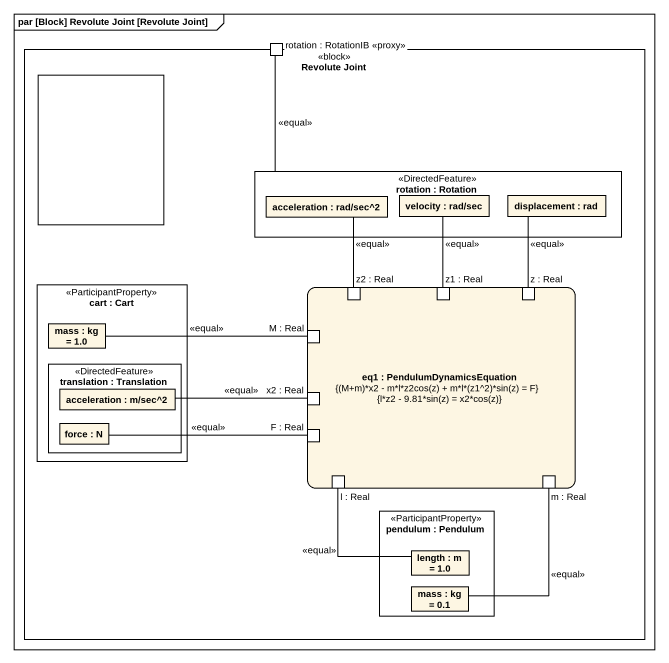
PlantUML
@startuml
mainframe par [Block] Revolute Joint [Revolute Joint]
rectangle "Revolute Joint" as Revolute_Joint <<block>> {
  port "rotation : RotationIB <<proxy>>" as rotation_RotationIB_proxy
  rectangle " " as rectangle1
  rectangle "rotation : Rotation" as rotation <<DirectedFeature>> {
    rectangle "acceleration : rad/sec^2" as acceleration
    rectangle "velocity : rad/sec" as velocity
    rectangle "displacement : rad" as displacement
  }
  rectangle "cart : Cart" as cart <<ParticipantProperty>> {
    rectangle "mass : kg = 1.0" as mass
    rectangle "translation : Translation" as translation <<DirectedFeature>> {
      rectangle "acceleration : m/sec^2" as acceleration_2
      rectangle "force : N" as force
    }
  }
  rectangle "eq1 : PendulumDynamicsEquation\n{(M+m)*x2 - m*l*z2cos(z) + m*l*(z1^2)*sin(z) = F}\n{l*z2 - 9.81*sin(z) = x2*cos(z)}" as eq1 {
    port "z2 : Real" as z2_Real
    port "z1 : Real" as z1_Real
    port "z : Real" as z_Real
    port "M : Real" as M_Real
    port "x2 : Real" as x2_Real
    port "F : Real" as F_Real
    port "l : Real" as l_Real
    port "m : Real" as m_Real
  }
  rectangle "pendulum : Pendulum" as pendulum <<ParticipantProperty>> {
    rectangle "length : m = 1.0" as length
    rectangle "mass : kg = 0.1" as mass_2
  }
}
rotation -up- rotation_RotationIB_proxy : <<equal>>
z2_Real -up- acceleration : <<equal>>
z1_Real -up- velocity : <<equal>>
z_Real -up- displacement : <<equal>>
mass -right- M_Real : <<equal>>
acceleration_2 -right- x2_Real : <<equal>>
force -right- F_Real : <<equal>>
l_Real -- length : <<equal>>
mass_2 -up- m_Real : <<equal>>
@enduml
